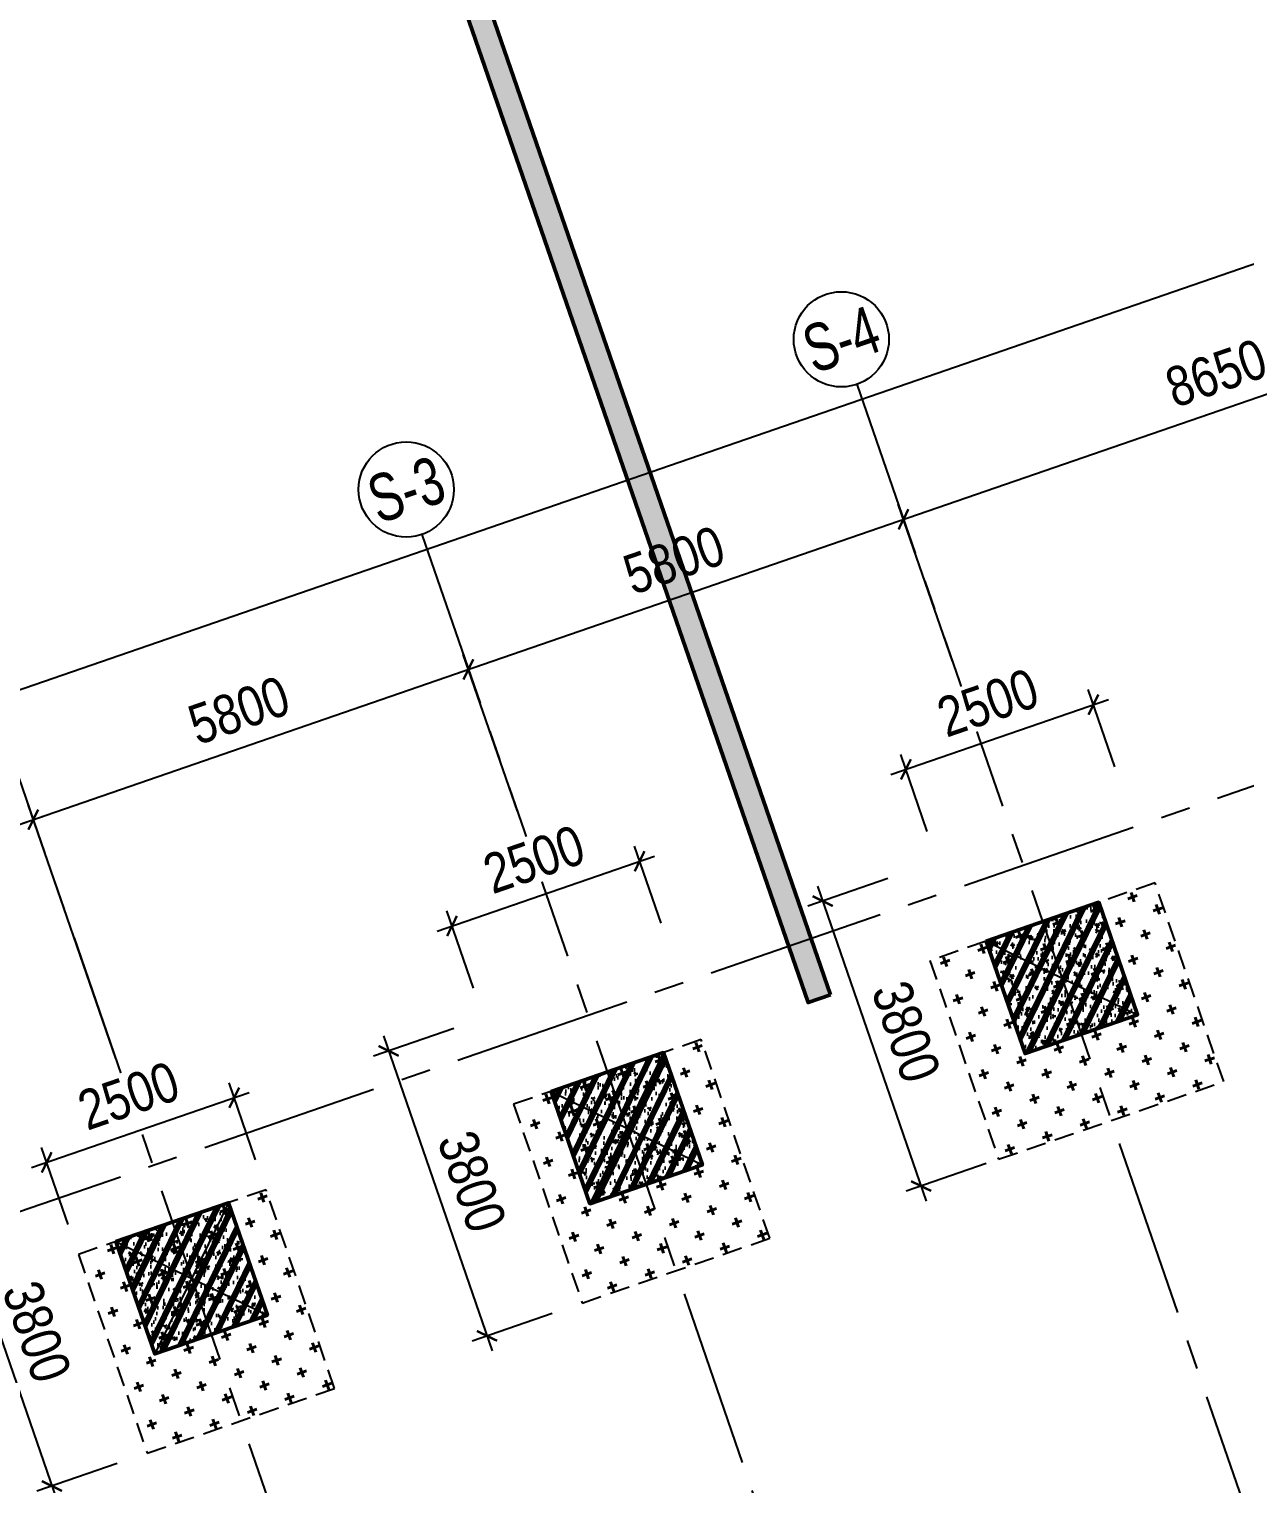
# Model space of a CAD drawing. Header units: millimetres. Extents: x -80883 to 1373228, y -532110 to 182357.
# Drawn here: x 1052277 to 1067595, y -308145 to -289808 of the extents above; entities that cross this region are included whole.
import ezdxf
from ezdxf.enums import TextEntityAlignment as Align
from ezdxf.xclip import XClip

# ---------------------------------------------------------------- set-up
doc = ezdxf.new("R2010")
doc.units = ezdxf.units.MM
doc.header["$LTSCALE"] = 100
doc.header["$XCLIPFRAME"] = 0
doc.header["$PDMODE"] = 32
doc.header["$PDSIZE"] = 2.5
for name, pattern in [('CENTER2', [1.125, 0.75, -0.125, 0.125, -0.125]), ('HIDDEN', [0.375, 0.25, -0.125]), ('Xref_ST_MBDV Cot vach 30.7.2022$0$DASHDOT', [1, 0.5, -0.25, 0, -0.25])]:
    doc.linetypes.add(name, pattern=pattern)
for name, color, linetype, lineweight in [('0-Hatch', 250, 'Continuous', 40), ('KT-Net cot', 2, 'Continuous', 50), ('KT-Net cot vach', 6, 'Continuous', 50), ('KT-Vat lieu', 250, 'Continuous', 9)]:
    doc.layers.add(name, color=color, linetype=linetype, lineweight=lineweight)
for name, color, linetype in [('0-khuat', 3, 'HIDDEN'), ('ccu11-Manh', 8, 'Continuous'), ('ccu12-Truc', 13, 'CENTER2'), ('KC2-DIM', 251, 'Continuous'), ('KT-Dim', 8, 'Continuous'), ('Xref_ST_MBDV Cot vach 30.7.2022$0$Xref_ST_MBDV Cot vach 30.7.2022|Xref_ST_MBDV Cot vach 30.7.2022|Xref_ST_MBDV Cot vach 30.7.2022|Xref_ST_MBDV Cot vach 30.7.2022|A-WALL-PATT', 251, 'Continuous'), ('Xref_ST_MBDV Cot vach 30.7.2022$0$Xref_ST_MBDV Cot vach 30.7.2022|Xref_ST_MBDV Cot vach 30.7.2022|Xref_ST_MBDV Cot vach 30.7.2022|Xref_ST_MBDV Cot vach 30.7.2022|Site_plot line', 1, 'Xref_ST_MBDV Cot vach 30.7.2022$0$DASHDOT'), ('Xref_ST_MBDV Cot vach 30.7.2022|Xref_ST_MBDV Cot vach 30.7.2022|Xref_ST_MBDV Cot vach 30.7.2022|Xref_ST_MBDV Cot vach 30.7.2022|A-GRID-SYM', 50, 'Continuous')]:
    doc.layers.add(name, color=color, linetype=linetype)
doc.styles.add('Arial Narrow', font='ARIALN.TTF')
doc.styles.add('HBA-Text', font='GOTHIC.TTF')
doc.dimstyles.new('ccu12-200', dxfattribs={"dimscale": 200, "dimtxt": 2.5, "dimasz": 1, "dimexe": 1, "dimexo": 2, "dimgap": 1, "dimtad": 1, "dimdec": 0, "dimrnd": 5, "dimdsep": 46, "dimtxsty": 'Arial Narrow', "dimblk": 'ARCHTICK', "dimcen": -1, "dimdle": 1, "dimclrd": 256, "dimclre": 256, "dimclrt": 3, "dimadec": 0, "dimazin": 2, "dimtfac": 0.1, "dimtdec": 0, "dimtmove": 0, "dimatfit": 1, "dimldrblk": 'ARCHTICK', "dimfxl": 1, "dimtvp": 0.8333333333333334, "dimtolj": 1, "dimtzin": 12, "dimarcsym": 0})
pattern_1 = [(49.99999999999999, (550, -550), (286.9040730403014, -25.10085399303804), [30, -330]), (355, (550, -550), (-55.50053344520001, 300.8768534800047), [24, -264]), (100.4514, (573.908672, -552.091736), (231.4037526856086, 275.7758168243814), [25.496076, -280.4568448]), (46.18420000000001, (550, -470), (426.8964194502578, -66.20760573160723), [45, -495]), (96.6356, (585.574698, -475.5173228), (373.8650822194813, 389.6471483601767), [38.2441152, -420.6852]), (351.1842, (550, -470), (373.8647780534509, 389.6474403701299), [36, -396]), (21, (590, -490), (238.7628208473847, -161.0475562661355), [30, -330]), (326.0000000000001, (590, -490), (97.32613276863269, 290.0600180187412), [24, -264]), (71.4514, (609.8968932, -503.4206424), (336.089051432596, 129.012198683981), [25.496076, -280.4568448]), (37.50000000000001, (550, -550), (4.863942126916267, 133.1575415325246), [0, -260.8, 0, -268, 0, -265]), (7.499999999999999, (550, -550), (105.2278149768594, 157.7646847529441), [0, -152.8, 0, -254.8, 0, -101]), (327.5, (460.8, -550), (213.5289744689636, -9.021948693751902), [0, -100, 0, -312, 0, -414]), (317.5, (420.8, -550), (233.2744677369545, 40.04199293292709), [0, -130, 0, -207.2, 0, -294]), (45, (550, -550), (-120.2081528017131, 120.2081528017131), []), (45, (550, -501), (-120.2081528017131, 120.2081528017131), [])]

# ---------------------------------------------------------------- blocks, each defined once
blk = doc.blocks.new('MBKC-B1-PN')
at = {"layer": '0-Hatch', "ltscale": 2}
h = blk.add_hatch(dxfattribs=at)
h.set_pattern_fill('CROSS', color=256, scale=1000, angle=109.047137953997, style=0)
h.set_pattern_definition([(109.0471379539969, (4051915.746999795, -6934102.036789592), (-317.8990851971258, 154.7261181275824), [124.9999999999994, -374.9999999999977]), (199.0471379539969, (4051954.428529327, -6934022.562018293), (-154.7261181275824, -317.8990851971258), [124.9999999999994, -374.9999999999976])])
h.paths.add_polyline_path([(19244.29198323307, 5850.615874113573), (16408.54083766742, 4871.577856249292), (17273.35846252088, 2366.66458119615), (20109.10960808699, 3345.702599060431)])
h = blk.add_hatch(dxfattribs=at)
h.set_pattern_fill('CROSS', color=256, scale=1000, angle=109.047137953997, style=0)
h.set_pattern_definition([(109.0471379539969, (4046433.2946344, -6935994.843187823), (-317.8990851971258, 154.7261181275824), [124.9999999999994, -374.9999999999977]), (199.0471379539969, (4046471.976163932, -6935915.368416523), (-154.7261181275824, -317.8990851971258), [124.9999999999994, -374.9999999999976])])
h.paths.add_polyline_path([(13525.52751221578, 3876.223009387031), (11162.40148848435, 3060.358194627624), (12027.21910651005, 555.4449393505347), (14390.34513024194, 1371.309754109941)])
h = blk.add_hatch(dxfattribs=at)
h.set_pattern_fill('CROSS', color=256, scale=1000, angle=109.047137953997, style=0)
h.set_pattern_definition([(109.0471379539969, (4040950.842276657, -6937887.649608213), (-317.8990851971258, 154.7261181275824), [124.9999999999994, -374.9999999999977]), (199.0471379539969, (4040989.523806189, -6937808.174836914), (-154.7261181275824, -317.8990851971258), [124.9999999999994, -374.9999999999977])])
h.paths.add_polyline_path([(8043.075153649319, 1983.416591380606), (5679.949129917892, 1167.5517766212), (6544.76674876688, -1337.361481040425), (8907.892772498773, -521.4966662810184)])
at = {"layer": '0-khuat', "ltscale": 10}
for points in [[(20109.10960808699, 3345.702599060431), (19244.29198323307, 5850.615874113573), (16408.54083766742, 4871.577856249292), (17273.35846252088, 2366.66458119615)], [(14390.34513024194, 1371.309754109941), (13525.52751221578, 3876.223009387031), (11162.40148848435, 3060.358194627624), (12027.21910651005, 555.4449393505347)], [(8907.892772498773, -521.4966662810184), (8043.075153649319, 1983.416591380606), (5679.949129917892, 1167.5517766212), (6544.76674876688, -1337.361481040425)]]:
    blk.add_lwpolyline(points, close=True, dxfattribs=at)
blk = doc.blocks.new('Xref_ST_MBDV Cot vach 30.7.2022$0$Tuong Vay01-flat-1')
at = {"layer": 'Xref_ST_MBDV Cot vach 30.7.2022$0$Xref_ST_MBDV Cot vach 30.7.2022|Xref_ST_MBDV Cot vach 30.7.2022|Xref_ST_MBDV Cot vach 30.7.2022|Xref_ST_MBDV Cot vach 30.7.2022|A-WALL-PATT'}
h = blk.add_hatch(dxfattribs=at)
h.set_pattern_fill('ACET-2D-VATLIEU04', color=256, scale=50, pattern_type=2)
h.set_pattern_definition([(49.99999999999999, (-11139561.83942936, -1407213.44759845), (-225.902473859489, 189.5546824974008), [37.49999998626113, -412.4999998488724]), (355, (-11139561.83942936, -1407213.44759845), (32.12721218541265, 367.2157156157773), [29.99999999490911, -329.9999999440002]), (100.4514, (-11139531.95358936, -1407216.06226845), (-341.2315265778452, -62.9441868767608), [31.87009499667636, -350.57105596344]), (46.18420000000001, (-11139561.83942936, -1407113.44759845), (-319.1804974675179, 306.2520974436775), [56.24999996954708, -618.749999665018]), (96.6356, (-11139517.37105686, -1407120.34425195), (-516.9959221575409, -60.14402179722674), [47.80514400473094, -525.8565000520404]), (351.1842, (-11139561.83942936, -1407113.44759845), (84.74077420309186, 546.3954293043353), [45.00000000792112, -495.0000000871323]), (21, (-11139511.83942936, -1407138.44759845), (-105.6808218676597, 275.3079533968121), [37.49999999934682, -412.499999992815]), (326.0000000000001, (-11139511.83942936, -1407138.44759845), (206.1288045682013, 305.5985201385338), [30.00000001746614, -330.0000001921275]), (71.4514, (-11139486.96831286, -1407155.22340145), (-328.9637652803212, 110.3801005582791), [31.87009499870726, -350.5710559857798]), (37.50000000000001, (-11139561.83942936, -1407213.44759845), (-78.13452938385308, 101.8269011885859), [0, -325.9999998517854, 0, -334.9999998476936, 0, -331.2499998493985]), (7.499999999999999, (-11139561.83942936, -1407213.44759845), (-23.27934638224542, 176.8241910238285), [0, -191.0000000278261, 0, -318.5000000464012, 0, -126.2500000183929]), (327.5, (-11139673.33942936, -1407213.44759845), (71.94441751949489, 112.9301145330537), [0, -125.0000000614986, 0, -390.0000001918756, 0, -517.5000002546042]), (317.5, (-11139723.33942936, -1407213.44759845), (158.0205495897681, 172.4491691102739), [0, -162.4999999478019, 0, -258.9999999168043, 0, -367.4999998819521]), (45, (-11139561.83942936, -1407213.44759845), (-150.2601910028607, 150.2601910026278), []), (45, (-11139561.83942936, -1407152.19759845), (-150.2601910028607, 150.2601910026278), [])])
h.paths.add_polyline_path([(-82665.42454257607, -118500.0088302612), (-81837.41861176863, -121132.0343658989), (-80902.71611081436, -123728.0834242017), (-79862.87874617614, -126283.8385967175), (-78719.63840653747, -128795.0430432414), (-77474.89874527603, -131257.5152608277), (-76130.7324262727, -133667.1548922951), (-74689.37767251953, -136019.9495540815), (-73153.2345392555, -138311.981517314), (-71524.86091735773, -140539.4342316107), (-69806.96827445179, -142698.5986796832), (-68002.4171395041, -144785.8795539467), (-66114.21234000102, -146797.8012427511), (-64145.497998368, -148731.0136179249), (-62099.55229647644, -150582.2976132843), (-59979.78201714717, -152348.5705846979), (-57789.71687134914, -154026.8914431464), (-55533.00362077914, -155614.4655520306), (-53213.40000534989, -157108.6493807235), (-50834.76848621853, -158506.954906286), (-48401.06981415115, -159807.0537564463), (-45916.35643433966, -161006.7810866404), (-43384.76573854871, -162104.1391847725), (-40810.51317570359, -163097.3007977149), (-38197.88523275405, -163984.6121738681), (-35551.23229684308, -164764.5958169776), (-32874.96141154505, -165435.9529462866), (-30173.5289383363, -165997.5656592443), (-27451.44813587703, -166448.4963081502), (-24701.85157574899, -166789.3238736566), (-4396.734290909022, -168938.2567786218), (36420.01678077132, -167648.2249503911), (41836.4863632936, -160718.6374020646), (12445.38596707024, -24367.66042796941), (8472.910947457654, -9248.974452903174), (-4718.707271176856, -5521.400683149928), (-10557.45827306993, -9946.818014640827), (-34021.18647153303, -27848.24941525888), (-39776.65152562223, -32008.57135346811), (-41248.85870469548, -35293.77142358455), (-45787.31564925052, -38574.38242801698), (-49368.4870454669, -38942.00303377653), (-57644.18705056235, -44924.06981060421), (-59844.65461433306, -46601.45355761005), (-61968.93197572604, -48362.30333496258), (-64019.60134904832, -50208.3517090485), (-65993.2459566202, -52136.53199238679), (-67886.59205765836, -54143.61763671576), (-69696.47008413821, -56226.27801198442), (-71419.8706161473, -58381.05012253253), (-73053.93764149398, -60604.33085121214), (-74595.93274202198, -62892.42844269238), (-76043.29574720934, -65241.53179885377), (-77393.615911806, -67647.72832025355), (-78644.64476583898, -70107.01135663176), (-79794.29917307012, -72615.28586126259), (-80840.66479975358, -75168.37520986283), (-81781.99930225872, -77762.02815519366), (-82616.73522835784, -80391.9259061541), (-83343.48262714595, -83053.68931881292), (-83961.03136360087, -85742.88618860021), (-84468.3531336058, -88455.03863057657), (-84864.60300002433, -91185.62932156771), (-85149.1148865223, -93930.11565387133), (-85321.41487544402, -96683.60341540864), (-85381.30445068702, -99529.50948559865), (-85328.50406530127, -102200.8374458619), (-85163.21024433896, -104955.3926120612), (-84885.69993967563, -107700.5945179402), (-84496.42936686985, -110432.1923394061), (-83996.04728951491, -113145.6335586284), (-83385.3738030456, -115836.3975027683)], flags=16)
h.paths.add_polyline_path([(-83625.45879450254, -118780.6341908188), (-82785.20518665202, -121451.592054751), (-81836.67593448795, -124086.0436255364), (-80781.45706173405, -126679.6041032514), (-79621.30565389246, -129227.9548506811), (-78358.15352366865, -131726.8525110248), (-76994.10399421491, -134172.1360737709), (-75531.42839684151, -136559.7338032422), (-73972.56228888594, -138885.6700187323), (-72320.10139823705, -141146.0717144171), (-70576.79730102606, -143337.1750085717), (-68745.55283991061, -145455.3314108832), (-66829.41729043424, -147497.0138977058), (-64831.58128353581, -149458.8227850739), (-62755.37149274349, -151337.4913895966), (-60604.24509477988, -153129.8914679771), (-58381.7840128839, -154833.0384259534), (-56091.68895242736, -156444.0962880657), (-53737.77323871478, -157960.3824199464), (-51323.95646727085, -159379.3719952791), (-48854.25797718205, -160698.7021999834), (-46332.79015832208, -161916.1761666269), (-43763.75160367042, -163029.7666325136), (-41151.42011806555, -164037.6193153583), (-38500.14559506811, -164938.0560009221), (-35814.34277378954, -165729.5773374715), (-33098.48388773762, -166410.8653324069), (-30357.09121792205, -166980.7855469028), (-27594.72956264392, -167438.3889849058), (-24815.98988816142, -167782.8289991841), (-4433.735052675009, -169939.9255319908), (36919.56229590811, -168632.9359166666), (42912.68845487945, -160965.5998827359), (13418.22973546013, -24135.12373521132), (9294.838300889242, -8442.070929647249), (-4925.935208282433, -4423.687328800617), (-11162.76267831214, -9150.82235655561), (-34617.47974592447, -27045.37879939191), (-40579.63196872547, -31355.10398377781), (-42051.83914779872, -34640.30405389448), (-46155.98199344426, -37606.97231750819), (-49737.15338966064, -37974.59292326774), (-58240.31235744618, -44121.0777798905), (-60467.11885703541, -45818.53930653841), (-62622.81900685839, -47605.43596977205), (-64703.8232677374, -49478.79233927629), (-66706.66158131324, -51435.49383058609), (-68628.013630962, -53472.26783320424), (-70464.66541309468, -55585.73726807744), (-72213.55809716694, -57772.38228180911), (-73871.79587351345, -60028.54927773564), (-75436.60120790266, -62350.49395546387), (-76905.37393212318, -64734.34577669739), (-78275.66833624989, -67176.13529814105), (-79545.20269040763, -69671.7966022063), (-80711.86304414831, -72217.17406733404), (-81773.70674647763, -74808.02928769216), (-82728.96568063274, -77440.04813065287), (-83576.04920824617, -80108.84792049509), (-84313.5468179807, -82809.98473610263), (-84940.23047422245, -85538.9608107484), (-85455.05666192248, -88291.23202148662), (-85857.16812421381, -91062.21545574092), (-86145.88844638877, -93847.29761108034), (-86320.75738810934, -96641.83923533), (-86381.51240370423, -99528.87035845965), (-86327.91179009154, -102240.684236032), (-86160.19218073785, -105035.6641918905), (-85878.57688103244, -107821.473743778), (-85483.548480995, -110593.4755141111), (-84975.76463904232, -113347.0545681345), (-84356.0573821161, -116077.6233250971)])
at = {"layer": 'Xref_ST_MBDV Cot vach 30.7.2022$0$Xref_ST_MBDV Cot vach 30.7.2022|Xref_ST_MBDV Cot vach 30.7.2022|Xref_ST_MBDV Cot vach 30.7.2022|Xref_ST_MBDV Cot vach 30.7.2022|Site_plot line', "ltscale": 5000}
blk.add_arc((-17764.15298610739, -99528.87035845988), 69167.3594175971, 126.1463596527413, 263.7926961611879, dxfattribs=at)
blk = doc.blocks.new('_ARCHTICK')
at = {"color": 0, "linetype": 'ByBlock', "const_width": 0.15}
blk.add_lwpolyline([(-0.5, -0.5), (0.5, 0.5)], dxfattribs=at)
blk = doc.blocks.new('*D1063')
at = {"layer": 'Defpoints', "color": 0, "transparency": 16777216}
for p in [(314072.7511054397, -50971.46038248895), (315242.5389979252, -54359.71304566249), (308625.786151832, -56644.13458594674)]:
    blk.add_point(p, dxfattribs=at)
at = {"layer": 'KT-Dim', "lineweight": -2, "transparency": 16777216}
for p, q in [((315112.0006242059, -53981.61288302481), (314007.48191858, -50782.41030117015)), ((307266.9481779591, -53321.1511094352), (314261.8011867585, -50906.19119562945)), ((308495.2477781127, -56266.03442330906), (307390.7290724184, -53066.83184125667))]:
    blk.add_line(p, q, dxfattribs=at)
at = {"layer": 'KT-Dim', "lineweight": -2, "transparency": 16777216, "xscale": 200, "yscale": 200, "zscale": 200}
for p, rotation in [((314072.7511054396, -50971.46038248907), 19.04713796363416), ((307455.9982592781, -53255.88192257559), 199.0471379636342)]:
    blk.add_blockref('_ARCHTICK', p, dxfattribs=dict(at, rotation=rotation))
at = {"layer": 'KT-Dim', "color": 3, "transparency": 16777216, "insert": (310615.7937861465, -51683.31140909337), "char_height": 500, "attachment_point": 5, "rotation": 19.047137963634164, "style": 'Arial Narrow'}
blk.add_mtext('\\A1;7000', dxfattribs=at)
blk = doc.blocks.new('*D1064')
at = {"layer": 'Defpoints', "color": 0, "transparency": 16777216}
for p in [(319555.2034636395, -49078.65396357753), (320302.8164631628, -51244.09075167371), (315242.5389979252, -54359.71304566249)]:
    blk.add_point(p, dxfattribs=at)
at = {"layer": 'KT-Dim', "lineweight": -2, "transparency": 16777216}
for p, q in [((320172.2780894435, -50865.99058903602), (319489.9342767798, -48889.60388225876)), ((313883.701024121, -51036.72956934935), (319744.2535449584, -49013.38477671806)), ((315112.0006242059, -53981.61288302481), (314007.4819185802, -50782.41030117082))]:
    blk.add_line(p, q, dxfattribs=at)
at = {"layer": 'KT-Dim', "lineweight": -2, "transparency": 16777216, "xscale": 200, "yscale": 200, "zscale": 200}
for p, rotation in [((319555.2034636395, -49078.65396357767), 19.04713796363416), ((314072.7511054398, -50971.46038248973), 199.0471379636342)]:
    blk.add_blockref('_ARCHTICK', p, dxfattribs=dict(at, rotation=rotation))
at = {"layer": 'KT-Dim', "color": 3, "transparency": 16777216, "insert": (316665.3963883274, -49594.69742959474), "char_height": 500, "attachment_point": 5, "rotation": 19.047137963634164, "style": 'Arial Narrow'}
blk.add_mtext('\\A1;5800', dxfattribs=at)
blk = doc.blocks.new('*D1065')
at = {"layer": 'Defpoints', "color": 0, "transparency": 16777216}
for p in [(325037.6558218877, -47185.84754464896), (325785.2688217285, -49351.28433366482), (320302.8164631628, -51244.09075167371)]:
    blk.add_point(p, dxfattribs=at)
at = {"layer": 'KT-Dim', "lineweight": -2, "transparency": 16777216}
for p, q in [((319366.1533823206, -49143.92315043752), (325226.7059032065, -47120.57835778946)), ((325654.7304480092, -48973.18417102714), (324972.3866350281, -46996.79746333019)), ((320172.2780894435, -50865.99058903602), (319489.9342767799, -48889.60388225902))]:
    blk.add_line(p, q, dxfattribs=at)
at = {"layer": 'KT-Dim', "lineweight": -2, "transparency": 16777216, "xscale": 200, "yscale": 200, "zscale": 200}
for p, rotation in [((325037.6558218877, -47185.84754464908), 19.04713796363416), ((319555.2034636395, -49078.6539635779), 199.0471379636342)]:
    blk.add_blockref('_ARCHTICK', p, dxfattribs=dict(at, rotation=rotation))
at = {"layer": 'KT-Dim', "color": 3, "transparency": 16777216, "insert": (322147.8487465513, -47701.89101067456), "char_height": 500, "attachment_point": 5, "rotation": 19.047137963634164, "style": 'Arial Narrow'}
blk.add_mtext('\\A1;5800', dxfattribs=at)
blk = doc.blocks.new('*D1066')
at = {"layer": 'Defpoints', "color": 0, "transparency": 16777216}
for p in [(333214.0718389305, -44362.95521297024), (333961.684839245, -46528.39200335834), (325785.2688217285, -49351.28433366482)]:
    blk.add_point(p, dxfattribs=at)
at = {"layer": 'KT-Dim', "lineweight": -2, "transparency": 16777216}
for p, q in [((333831.1464655257, -46150.29184072066), (333148.8026520708, -44173.90513165147)), ((324848.6057405687, -47251.11673150846), (333403.1219202494, -44297.68602611076)), ((325654.7304480092, -48973.18417102714), (324972.3866350279, -46996.79746332993))]:
    blk.add_line(p, q, dxfattribs=at)
at = {"layer": 'KT-Dim', "lineweight": -2, "transparency": 16777216, "xscale": 200, "yscale": 200, "zscale": 200}
for p, rotation in [((333214.0718389304, -44362.95521297038), 19.04713796363416), ((325037.6558218876, -47185.84754464884), 199.0471379636342)]:
    blk.add_blockref('_ARCHTICK', p, dxfattribs=dict(at, rotation=rotation))
at = {"layer": 'KT-Dim', "color": 3, "transparency": 16777216, "insert": (328977.2829341967, -45344.04163537067), "char_height": 500, "attachment_point": 5, "rotation": 19.047137963634164, "style": 'Arial Narrow'}
blk.add_mtext('\\A1;8650', dxfattribs=at)
blk = doc.blocks.new('GRID-SYM-flat-103')
at = {"layer": 'Xref_ST_MBDV Cot vach 30.7.2022|Xref_ST_MBDV Cot vach 30.7.2022|Xref_ST_MBDV Cot vach 30.7.2022|Xref_ST_MBDV Cot vach 30.7.2022|A-GRID-SYM'}
blk.add_circle((7.814746150539778e-20, 1.307624847908942e-17, 4.374695749536969e-07), 900.0000000000003, dxfattribs=at)
at = {"layer": 'Xref_ST_MBDV Cot vach 30.7.2022|Xref_ST_MBDV Cot vach 30.7.2022|Xref_ST_MBDV Cot vach 30.7.2022|Xref_ST_MBDV Cot vach 30.7.2022|A-GRID-SYM', "style": 'HBA-Text'}
blk.add_attdef('GRID', text='', height=900.0000000000003, rotation=19.04713795291325, dxfattribs=at).set_placement((7.814746150539778e-20, 1.307624847908942e-17, 4.374695749536969e-07), align=Align.MIDDLE_CENTER)
blk = doc.blocks.new('*D1073')
at = {"layer": 'Defpoints', "color": 0, "transparency": 16777216}
for p in [(363163.4852022186, -37115.10992757118), (306934.025148161, -51743.49375239977), (308410.2467223766, -56019.1817027683, 4.862310228169464e-05)]:
    blk.add_point(p, dxfattribs=at)
at = {"layer": 'KT-Dim', "lineweight": -2, "transparency": 16777216}
for p, q in [((361876.3130504046, -32774.15088184166), (306744.9757257595, -51808.76484776073)), ((363032.9430114967, -36737.01108276802), (361621.9925326421, -32650.37255480104)), ((308279.7045316547, -55641.08285796513), (306868.7540528001, -51554.44432999818))]:
    blk.add_line(p, q, dxfattribs=at)
at = {"layer": 'KT-Dim', "lineweight": -2, "transparency": 16777216, "xscale": 200, "yscale": 200, "zscale": 200}
for p, rotation in [((361687.263628003, -32839.42197720263), 19.0477163778953), ((306934.025148161, -51743.49375239977), 199.0477163778953)]:
    blk.add_blockref('_ARCHTICK', p, dxfattribs=dict(at, rotation=rotation))
at = {"layer": 'KT-Dim', "color": 3, "transparency": 16777216, "insert": (334162.0591472953, -41861.09962134298), "char_height": 500, "attachment_point": 5, "rotation": 19.047716377895316, "style": 'Arial Narrow'}
blk.add_mtext('\\A1;57925', dxfattribs=at)
blk = doc.blocks.new('*U156')
h = blk.add_hatch()
h.set_pattern_fill('VATLIEU04', color=250, scale=40, style=0, pattern_type=2)
h.set_pattern_definition(pattern_1)
h.paths.add_polyline_path([(-475, 475), (1025, 475), (1025, -1025), (-475, -1025)])
at = {"color": 6, "ltscale": 0.25}
blk.add_lwpolyline([(-475, 475), (1025, 475), (1025, -1025), (-475, -1025)], close=True, dxfattribs=at)
at = {"layer": 'Defpoints', "linetype": 'ByBlock', "ltscale": 30}
for p, q in [((1025, 475), (-475, -1025)), ((-475, 475), (1025, -1025))]:
    blk.add_line(p, q, dxfattribs=at)
blk = doc.blocks.new('*U153')
h = blk.add_hatch()
h.set_pattern_fill('VATLIEU04', color=250, scale=40, style=0, pattern_type=2)
h.set_pattern_definition(pattern_1)
h.paths.add_polyline_path([(-475, 475), (1025, 475), (1025, -1025), (-475, -1025)])
at = {"color": 6, "ltscale": 0.25}
blk.add_lwpolyline([(-475, 475), (1025, 475), (1025, -1025), (-475, -1025)], close=True, dxfattribs=at)
at = {"layer": 'Defpoints', "linetype": 'ByBlock', "ltscale": 30}
for p, q in [((1025, 475), (-475, -1025)), ((-475, 475), (1025, -1025))]:
    blk.add_line(p, q, dxfattribs=at)
blk = doc.blocks.new('*U154')
h = blk.add_hatch()
h.set_pattern_fill('VATLIEU04', color=250, scale=40, style=0, pattern_type=2)
h.set_pattern_definition(pattern_1)
h.paths.add_polyline_path([(-475, 475), (1025, 475), (1025, -1025), (-475, -1025)])
at = {"color": 6, "ltscale": 0.25}
blk.add_lwpolyline([(-475, 475), (1025, 475), (1025, -1025), (-475, -1025)], close=True, dxfattribs=at)
at = {"layer": 'Defpoints', "linetype": 'ByBlock', "ltscale": 30}
for p, q in [((1025, 475), (-475, -1025)), ((-475, 475), (1025, -1025))]:
    blk.add_line(p, q, dxfattribs=at)
blk = doc.blocks.new('MBDV-B1-T1-PN')
at = {"layer": 'KT-Net cot vach', "rotation": 19.04713795399666}
for name, p in [('*U154', (17721.48730440694, 4822.357944610761)), ('*U153', (12239.0349454463, 2929.551524406183, -5.460167979304265e-05)), ('*U156', (6756.582588377176, 1036.745105400332))]:
    blk.add_blockref(name, p, dxfattribs=at)
blk = doc.blocks.new('*D1104')
at = {"layer": 'Defpoints', "color": 0, "ltscale": 0.5, "transparency": 16777216}
for p in [(1054860.89986338, -303277.0565125205), (1055261.510969144, -304437.4122316028), (1052898.385244658, -305253.2779131153)]:
    blk.add_point(p, dxfattribs=at)
at = {"layer": 'KC2-DIM', "lineweight": -2, "ltscale": 0.5, "transparency": 16777216}
for p, q in [((1055130.972460102, -304059.3121156849), (1054795.630608859, -303088.0064545615)), ((1052308.724080934, -304158.191448554), (1055049.949921338, -303211.7872579994)), ((1052767.846735616, -304875.1777971975), (1052432.504884372, -303903.8721360741))]:
    blk.add_line(p, q, dxfattribs=at)
at = {"layer": 'KC2-DIM', "lineweight": -2, "ltscale": 0.5, "transparency": 16777216, "xscale": 200, "yscale": 200, "zscale": 200}
for p, rotation in [((1054860.89986338, -303277.0565125205), 19.04715846990925), ((1052497.774138893, -304092.922194033), 199.0471584699092)]:
    blk.add_blockref('_ARCHTICK', p, dxfattribs=dict(at, rotation=rotation))
at = {"layer": 'KC2-DIM', "color": 3, "ltscale": 0.5, "transparency": 16777216, "insert": (1053530.755950897, -303254.6296630152), "char_height": 500, "attachment_point": 5, "rotation": 19.047158469909252, "style": 'Arial Narrow', "bg_fill": 3, "box_fill_scale": 1.1, "bg_fill_color": 256, "bg_fill_true_color": 13158600, "bg_fill_transparency": 0}
blk.add_mtext('\\A1;2500', dxfattribs=at)
blk = doc.blocks.new('*D1105')
at = {"layer": 'Defpoints', "color": 0, "ltscale": 0.5, "transparency": 16777216}
for p in [(1052523.087416844, -304166.2399351742), (1053763.202863507, -307758.1911707768), (1052563.561065836, -308172.3655919127)]:
    blk.add_point(p, dxfattribs=at)
at = {"layer": 'KC2-DIM', "lineweight": -2, "ltscale": 0.5, "transparency": 16777216}
for p, q in [((1052144.98728678, -304296.778403244), (1051134.395554141, -304645.683590345)), ((1051258.176385138, -304391.3642912784), (1052628.830299871, -308361.4156569444)), ((1053385.102733443, -307888.7296388466), (1052374.511000804, -308237.6348259476))]:
    blk.add_line(p, q, dxfattribs=at)
at = {"layer": 'KC2-DIM', "lineweight": -2, "ltscale": 0.5, "transparency": 16777216, "xscale": 200, "yscale": 200, "zscale": 200}
for p, rotation in [((1051323.445619173, -304580.4143563101), 109.0471522611391), ((1052563.561065836, -308172.3655919127), 289.0471522611391)]:
    blk.add_blockref('_ARCHTICK', p, dxfattribs=dict(at, rotation=rotation))
at = {"layer": 'KC2-DIM', "color": 3, "ltscale": 0.5, "transparency": 16777216, "insert": (1052373.863048866, -306227.8089705077), "char_height": 500, "attachment_point": 5, "rotation": 289.0471522611391, "style": 'Arial Narrow', "bg_fill": 3, "box_fill_scale": 1.1, "bg_fill_color": 256, "bg_fill_true_color": 13158600, "bg_fill_transparency": 0}
blk.add_mtext('\\A1;3800', dxfattribs=at)
blk = doc.blocks.new('*D1106')
at = {"layer": 'Defpoints', "color": 0, "ltscale": 0.5, "transparency": 16777216}
for p in [(1059968.054135635, -300297.2109602317), (1060368.665115659, -301457.5667227255), (1058005.539302763, -302273.4321481618)]:
    blk.add_point(p, dxfattribs=at)
at = {"layer": 'KC2-DIM', "lineweight": -2, "ltscale": 0.5, "transparency": 16777216}
for p, q in [((1060238.126647589, -301079.466592662), (1059902.7849016, -300108.1608951999)), ((1057415.878257707, -301178.3456197029), (1060157.104200667, -300231.9417261968)), ((1057875.000834693, -301895.3320180983), (1057539.659088704, -300924.0263206363))]:
    blk.add_line(p, q, dxfattribs=at)
at = {"layer": 'KC2-DIM', "lineweight": -2, "ltscale": 0.5, "transparency": 16777216, "xscale": 200, "yscale": 200, "zscale": 200}
for p, rotation in [((1059968.054135635, -300297.2109602317), 19.0471522611445), ((1057604.928322739, -301113.076385668), 199.0471522611445)]:
    blk.add_blockref('_ARCHTICK', p, dxfattribs=dict(at, rotation=rotation))
at = {"layer": 'KC2-DIM', "color": 3, "ltscale": 0.5, "transparency": 16777216, "insert": (1058637.910225583, -300274.7839665875), "char_height": 500, "attachment_point": 5, "rotation": 19.0471522611445, "style": 'Arial Narrow', "bg_fill": 3, "box_fill_scale": 1.1, "bg_fill_color": 256, "bg_fill_true_color": 13158600, "bg_fill_transparency": 0}
blk.add_mtext('\\A1;2500', dxfattribs=at)
blk = doc.blocks.new('*D1107')
at = {"layer": 'Defpoints', "color": 0, "ltscale": 0.5, "transparency": 16777216}
for p in [(1058005.539302763, -302273.4321481618), (1059245.654749426, -305865.3833837645), (1058046.012951755, -306279.5578049004)]:
    blk.add_point(p, dxfattribs=at)
at = {"layer": 'KC2-DIM', "lineweight": -2, "ltscale": 0.5, "transparency": 16777216}
for p, q in [((1057627.439172699, -302403.9706162316), (1056616.84744006, -302752.8758033326)), ((1056740.628271057, -302498.5565042659), (1058111.28218579, -306468.6078699321)), ((1058867.554619362, -305995.9218518343), (1057856.962886723, -306344.8270389353))]:
    blk.add_line(p, q, dxfattribs=at)
at = {"layer": 'KC2-DIM', "lineweight": -2, "ltscale": 0.5, "transparency": 16777216, "xscale": 200, "yscale": 200, "zscale": 200}
for p, rotation in [((1056805.897505092, -302687.6065692977), 109.0471522611391), ((1058046.012951755, -306279.5578049004), 289.0471522611391)]:
    blk.add_blockref('_ARCHTICK', p, dxfattribs=dict(at, rotation=rotation))
at = {"layer": 'KC2-DIM', "color": 3, "ltscale": 0.5, "transparency": 16777216, "insert": (1057856.314934785, -304335.0011834953), "char_height": 500, "attachment_point": 5, "rotation": 289.0471522611391, "style": 'Arial Narrow', "bg_fill": 3, "box_fill_scale": 1.1, "bg_fill_color": 256, "bg_fill_true_color": 13158600, "bg_fill_transparency": 0}
blk.add_mtext('\\A1;3800', dxfattribs=at)
blk = doc.blocks.new('*D1108')
at = {"layer": 'Defpoints', "color": 0, "ltscale": 0.5, "transparency": 16777216}
for p in [(1065686.819296139, -298322.8200925795), (1066087.430276163, -299483.1758550733), (1063724.304463267, -300299.0412805097)]:
    blk.add_point(p, dxfattribs=at)
at = {"layer": 'KC2-DIM', "lineweight": -2, "ltscale": 0.5, "transparency": 16777216}
for p, q in [((1065956.891808093, -299105.0757250098), (1065621.550062104, -298133.7700275478)), ((1063134.643418211, -299203.9547520507), (1065875.869361171, -298257.5508585446)), ((1063593.765995197, -299920.9411504462), (1063258.424249208, -298949.6354529841))]:
    blk.add_line(p, q, dxfattribs=at)
at = {"layer": 'KC2-DIM', "lineweight": -2, "ltscale": 0.5, "transparency": 16777216, "xscale": 200, "yscale": 200, "zscale": 200}
for p, rotation in [((1065686.819296139, -298322.8200925795), 19.0471522611445), ((1063323.693483243, -299138.6855180159), 199.0471522611445)]:
    blk.add_blockref('_ARCHTICK', p, dxfattribs=dict(at, rotation=rotation))
at = {"layer": 'KC2-DIM', "color": 3, "ltscale": 0.5, "transparency": 16777216, "insert": (1064356.675386087, -298300.3930989355), "char_height": 500, "attachment_point": 5, "rotation": 19.0471522611445, "style": 'Arial Narrow', "bg_fill": 3, "box_fill_scale": 1.1, "bg_fill_color": 256, "bg_fill_true_color": 13158600, "bg_fill_transparency": 0}
blk.add_mtext('\\A1;2500', dxfattribs=at)
blk = doc.blocks.new('*D1109')
at = {"layer": 'Defpoints', "color": 0, "ltscale": 0.5, "transparency": 16777216}
for p in [(1063474.86121116, -300385.1611662522), (1064714.976657823, -303977.112401855), (1063515.334860153, -304391.2868229909)]:
    blk.add_point(p, dxfattribs=at)
at = {"layer": 'KC2-DIM', "lineweight": -2, "ltscale": 0.5, "transparency": 16777216}
for p, q in [((1063096.761081097, -300515.699634322), (1062086.169348458, -300864.604821423)), ((1062209.950179455, -300610.2855223565), (1063580.604094187, -304580.3368880227)), ((1064336.87652776, -304107.6508699248), (1063326.284795121, -304456.5560570258))]:
    blk.add_line(p, q, dxfattribs=at)
at = {"layer": 'KC2-DIM', "lineweight": -2, "ltscale": 0.5, "transparency": 16777216, "xscale": 200, "yscale": 200, "zscale": 200}
for p, rotation in [((1062275.21941349, -300799.3355873881), 109.0471522611391), ((1063515.334860153, -304391.2868229909), 289.0471522611391)]:
    blk.add_blockref('_ARCHTICK', p, dxfattribs=dict(at, rotation=rotation))
at = {"layer": 'KC2-DIM', "color": 3, "ltscale": 0.5, "transparency": 16777216, "insert": (1063325.636843183, -302446.7302015858), "char_height": 500, "attachment_point": 5, "rotation": 289.0471522611391, "style": 'Arial Narrow', "bg_fill": 3, "box_fill_scale": 1.1, "bg_fill_color": 256, "bg_fill_true_color": 13158600, "bg_fill_transparency": 0}
blk.add_mtext('\\A1;3800', dxfattribs=at)
blk = doc.blocks.new('Vach-NN-PN')
at = {"layer": 'KT-Vat lieu'}
h = blk.add_hatch(dxfattribs=at)
h.set_pattern_fill('BTCT', color=256, scale=40)
h.set_pattern_definition([(49.99999999999999, (108165.766868453, -54076.05759553041), (286.9040730403014, -25.10085399303804), [30, -330]), (355, (108165.766868453, -54076.05759553041), (-55.50053344520001, 300.8768534800047), [24, -264]), (100.4514, (108189.6755404533, -54078.14933153044), (231.4037526856086, 275.7758168243814), [25.496076, -280.4568448]), (46.18420000000001, (108165.766868453, -53996.05759553041), (426.8964194502578, -66.20760573160723), [45, -495]), (96.6356, (108201.3415664532, -54001.57491833041), (373.8650822194813, 389.6471483601767), [38.2441152, -420.6852]), (351.1842, (108165.766868453, -53996.05759553041), (373.8647780534509, 389.6474403701299), [36, -396]), (21, (108205.766868453, -54016.05759553041), (238.7628208473847, -161.0475562661355), [30, -330]), (326.0000000000001, (108205.766868453, -54016.05759553041), (97.32613276863269, 290.0600180187412), [24, -264]), (71.4514, (108225.663761653, -54029.47823793039), (336.089051432596, 129.012198683981), [25.496076, -280.4568448]), (37.50000000000001, (108165.766868453, -54076.05759553041), (4.863942126916267, 133.1575415325246), [0, -260.8, 0, -268, 0, -265]), (7.499999999999999, (108165.766868453, -54076.05759553041), (105.2278149768594, 157.7646847529441), [0, -152.8, 0, -254.8, 0, -101]), (327.5, (108076.5668684533, -54076.05759553041), (213.5289744689636, -9.021948693751902), [0, -100, 0, -312, 0, -414]), (317.5, (108036.5668684533, -54076.05759553041), (233.2744677369545, 40.04199293292709), [0, -130, 0, -207.2, 0, -294]), (45, (108165.766868453, -54076.05759553041), (-106.0660171779821, 106.0660171779821), []), (45, (108236.477546453, -54076.05759553041), (-106.0660171779821, 106.0660171779821), [])])
h.paths.add_polyline_path([(16761.99692917196, -7489.857087068725), (16478.42180715711, -7587.760867252713), (10310.48365624668, 10277.47181991732), (10594.05877826177, 10375.37560010154)])
at = {"layer": 'KT-Net cot'}
blk.add_lwpolyline([(16761.99692917196, -7489.857087068725), (16478.42180715711, -7587.760867252713), (10310.48365624668, 10277.47181991732), (10594.05877826177, 10375.37560010154)], close=True, dxfattribs=at)
blk = doc.blocks.new('Grid-ST-flat-3')
at = {"layer": 'ccu12-Truc', "ltscale": 30}
for p, q in [((369404.6687134802, -36752.13820029161), (304555.4537775333, -59141.20830987487)), ((324450.2562037199, -45484.46361355274), (343539.5479429879, -100775.9775917197)), ((318967.803845129, -47377.27003148972), (338057.0955847397, -102668.7840106485)), ((313485.3514865385, -49270.07644942671), (332574.6432264913, -104561.5904295773))]:
    blk.add_line(p, q, dxfattribs=at)
at = {"layer": 'KT-Dim'}
ref = blk.add_blockref('GRID-SYM-flat-103', (324254.4429164901, -44917.31534318405, -2.916463833074756e-07), dxfattribs=dict(at, xscale=0.6666666666666666, yscale=0.6666666666666666, zscale=0.6666666666666666))
ref.add_attrib('GRID', 'S-4', dxfattribs={"layer": 'Xref_ST_MBDV Cot vach 30.7.2022|Xref_ST_MBDV Cot vach 30.7.2022|Xref_ST_MBDV Cot vach 30.7.2022|Xref_ST_MBDV Cot vach 30.7.2022|A-GRID-SYM', "height": 600, "rotation": 19, "style": 'HBA-Text', "width": 0.75}).set_placement((324254.4429164901, -44917.31534318405, -2.916463833074756e-07), align=Align.MIDDLE_CENTER)
ref = blk.add_blockref('GRID-SYM-flat-103', (318771.9905590694, -46810.12176409934, -2.916463833074756e-07), dxfattribs=dict(at, xscale=0.6666666666666666, yscale=0.6666666666666666, zscale=0.6666666666666666))
ref.add_attrib('GRID', 'S-3', dxfattribs={"layer": 'Xref_ST_MBDV Cot vach 30.7.2022|Xref_ST_MBDV Cot vach 30.7.2022|Xref_ST_MBDV Cot vach 30.7.2022|Xref_ST_MBDV Cot vach 30.7.2022|A-GRID-SYM', "height": 600, "rotation": 19, "style": 'HBA-Text', "width": 0.75}).set_placement((318771.9905590694, -46810.12176409934, -2.916463833074756e-07), align=Align.MIDDLE_CENTER)
dim = blk.add_aligned_dim(p1=(363163.4852022186, -37115.1099275712), p2=(308410.2467223767, -56019.18170276831, 4.862310228169464e-05), distance=-4523.3546826560605, dimstyle='ccu12-200', dxfattribs=at)
dim.commit()
dim.dimension.update_dxf_attribs({"geometry": '*D1073', "text_midpoint": (334162.0591472953, -41861.09962134298)})
for base, p1, p2, picture, middle in [((333214.0718389305, -44362.95521297024), (325785.2688217284, -49351.28433366481), (333961.6848392449, -46528.39200335834), '*D1066', (328977.2829341967, -45344.04163537061)), ((325037.6558218877, -47185.84754464896), (320302.8164631627, -51244.09075167368), (325785.2688217284, -49351.28433366481), '*D1065', (322147.8487465513, -47701.89101067449)), ((319555.2034636395, -49078.65396357753), (315242.5389979251, -54359.7130456625), (320302.8164631627, -51244.09075167368), '*D1064', (316665.3963883273, -49594.6974295947)), ((314072.7511054397, -50971.46038248895), (308625.7861518319, -56644.13458594674), (315242.5389979251, -54359.7130456625), '*D1063', (310615.7937861465, -51683.31140909332))]:
    dim = blk.add_linear_dim(base=base, p1=p1, p2=p2, angle=19.04713796308996, dimstyle='ccu12-200', dxfattribs=at)
    dim.commit()
    dim.dimension.update_dxf_attribs({"geometry": picture, "text_midpoint": middle})

msp = doc.modelspace()

# ---------------------------------------------------------------- block references
ref = msp.add_blockref('Xref_ST_MBDV Cot vach 30.7.2022$0$Tuong Vay01-flat-1', (1116587.426605196, -179396.1816894468))
XClip(ref).set_block_clipping_path([(-91541.67363452361, -190955.66829734467), (52438.32550173579, -76158.0499385341)])
msp.add_blockref('Grid-ST-flat-3', (738255.8532795282, -248801.1744403235))
at = {"layer": 'ccu11-Manh'}
msp.add_blockref('MBDV-B1-T1-PN', (1047218.43611474, -306420.8296897365), dxfattribs=at)
at = {"layer": 'KC2-DIM', "ltscale": 0.5}
msp.add_blockref('MBKC-B1-PN', (1047218.43611474, -306420.8296897365), dxfattribs=at)

# ---------------------------------------------------------------- next in the draw order: dimensions: what is measured, and where the dimension line sits
for p1, p2, distance, picture, middle in [((1063724.304463267, -300299.0412805097), (1066087.430276163, -299483.1758550733), 1227.5645208575556, '*D1108', (1064356.675386087, -298300.3930989355)), ((1058005.539302763, -302273.4321481618, -5.460167979522195e-05), (1060368.665115659, -301457.5667227255, -5.460167979522195e-05), 1227.5645208575556, '*D1106', (1058637.910225583, -300274.7839665875, -5.460132576180826e-05)), ((1052898.385244658, -305253.2779131153), (1055261.510969144, -304437.4122316027), 1227.5645208575963, '*D1104', (1053530.755950897, -303254.6296630152))]:
    dim = msp.add_aligned_dim(p1=p1, p2=p2, distance=distance, dimstyle='ccu12-200', override={"dimfxl": 150, "dimtfill": 1}, dxfattribs=at)
    dim.commit()
    dim.dimension.update_dxf_attribs({"geometry": picture, "text_midpoint": middle})

# ---------------------------------------------------------------- next in the draw order: dimensions: what is measured, and where the dimension line sits
for p1, p2, distance, picture, middle in [((1063474.86121116, -300385.1611662523), (1064714.976657823, -303977.112401855), -1269.1260354432948, '*D1109', (1063325.636843183, -302446.7302015858)), ((1058005.539302763, -302273.4321481618, -5.460167979522195e-05), (1059245.654749426, -305865.3833837645, -5.460167979522195e-05), -1269.1260354443953, '*D1107', (1057856.314934785, -304335.0011834953, -5.460132576180826e-05)), ((1052523.087416844, -304166.2399351742), (1053763.202863507, -307758.1911707769), -1269.1260354441372, '*D1105', (1052373.863048866, -306227.8089705077))]:
    dim = msp.add_aligned_dim(p1=p1, p2=p2, distance=distance, dimstyle='ccu12-200', override={"dimfxl": 150, "dimtfill": 1}, dxfattribs=at)
    dim.commit()
    dim.dimension.update_dxf_attribs({"geometry": picture, "text_midpoint": middle})

# ---------------------------------------------------------------- next in the draw order: block references
at = {"layer": 'KT-Net cot'}
msp.add_blockref('Vach-NN-PN', (1045612.52361667, -294491.8028398871), dxfattribs=at)

doc.saveas('drawing.dxf')
